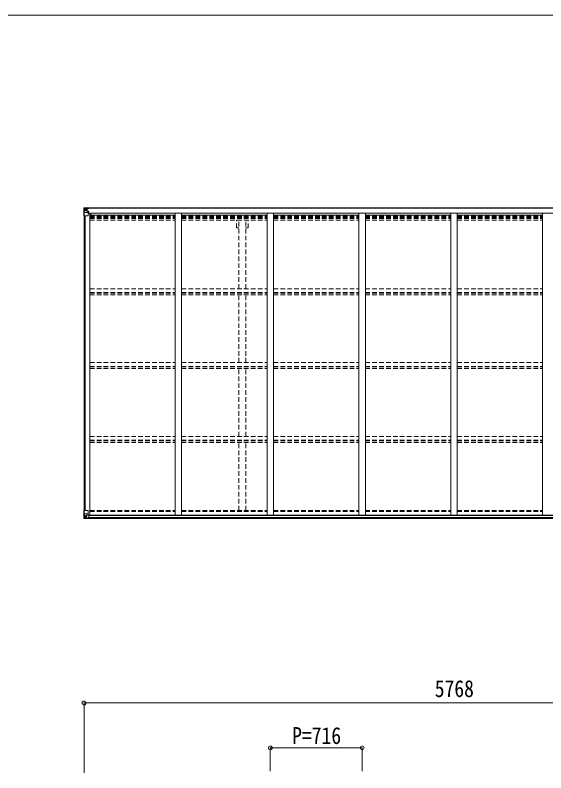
# Model space of a CAD drawing. Units: millimetres at full size, sheet at 1:30; details may follow other scales. Extents: x -8432 to 8432, y -5820 to 5820.
# Drawn here: x 89 to 4226, y -91 to 5820 of the extents above; entities that cross this region are included whole.
import ezdxf
from ezdxf.enums import TextEntityAlignment as Align

# ---------------------------------------------------------------- set-up
doc = ezdxf.new("R2010")
doc.units = ezdxf.units.MM
doc.header["$LTSCALE"] = 30
doc.header["$PDMODE"] = 32
doc.header["$PDSIZE"] = 30
doc.linetypes.add('DASHED1', pattern=[1.8, 1.2, -0.6])
for name, color, linetype, lineweight in [('0-3_ELV2', 4, 'Continuous', 9), ('0-4_TABLE1', 6, 'Continuous', 9), ('0-6_OTH_LINE', 6, 'Continuous', 9), ('F-0_240', 7, 'Continuous', 9)]:
    doc.layers.add(name, color=color, linetype=linetype, lineweight=lineweight)
doc.styles.add('ＭＳ ゴシック', font='')
doc.styles.get('ＭＳ ゴシック').set_extended_font_data('MS Gothic')

msp = doc.modelspace()

# ---------------------------------------------------------------- linework, layer by layer
at = {"layer": '0-3_ELV2'}
for p, q in [((647.77, 4315.91), (6372.77, 4315.91)), ((647.77, 4313.77), (6372.77, 4313.77)), ((671.27, 4273.79), (658.27, 4273.79)), ((671.27, 4273.79), (671.27, 1919.81)), ((671.27, 4260.11), (1337.27, 4260.11)), ((678.77, 4260.11), (678.77, 4275.63)), ((678.77, 4275.63), (6341.77, 4275.63)), ((1337.27, 4275.61), (1337.27, 1919.81)), ((1387.27, 4275.61), (1387.27, 1919.81)), ((1387.27, 4260.11), (2053.27, 4260.11)), ((2053.27, 4275.61), (2053.27, 1919.81)), ((2103.27, 4275.61), (2103.27, 1919.81)), ((2103.27, 4260.11), (2769.27, 4260.11)), ((2769.27, 4275.61), (2769.27, 1919.81)), ((2819.27, 4275.61), (2819.27, 1919.81)), ((2819.27, 4260.11), (3485.27, 4260.11)), ((3485.27, 4275.61), (3485.27, 1919.81)), ((3535.27, 4275.61), (3535.27, 1919.81)), ((3535.27, 4260.11), (4201.27, 4260.11)), ((4201.27, 4275.61), (4201.27, 1919.81)), ((626.27, 4255.14), (626.27, 1955.83)), ((635.97, 4255.14), (635.97, 1955.83)), ((651, 1919.81), (6369.53, 1919.81)), ((652.77, 1894.04), (6367.77, 1894.04)), ((662.77, 1917.55), (6357.77, 1917.55)), ((662.77, 1901.94), (6357.77, 1901.94))]:
    msp.add_line(p, q, dxfattribs=at)
at = {"layer": '0-3_ELV2', "linetype": 'DASHED1'}
for p, q in [((671.27, 4251.72), (1337.27, 4251.72)), ((671.27, 4243.52), (1337.27, 4243.52)), ((671.27, 4239.59), (1337.27, 4239.59)), ((671.27, 4234.51), (1337.27, 4234.51)), ((671.27, 4221.5), (1337.27, 4221.5)), ((1387.27, 4251.72), (2053.27, 4251.72)), ((1387.27, 4243.52), (2053.27, 4243.52)), ((1387.27, 4239.59), (2053.27, 4239.59)), ((1387.27, 4234.51), (2053.27, 4234.51)), ((1387.27, 4221.5), (2053.27, 4221.5)), ((1815.07, 4159.91), (1815.07, 4220.31)), ((1832.77, 3685.76), (1832.77, 4220.31)), ((1887.77, 3685.76), (1887.77, 4220.31)), ((1905.47, 4159.91), (1905.47, 4220.31)), ((2103.27, 4251.72), (2769.27, 4251.72)), ((2103.27, 4243.52), (2769.27, 4243.52)), ((2103.27, 4239.59), (2769.27, 4239.59)), ((2103.27, 4234.51), (2769.27, 4234.51)), ((2103.27, 4221.5), (2769.27, 4221.5)), ((2819.27, 4251.72), (3485.27, 4251.72)), ((2819.27, 4243.52), (3485.27, 4243.52)), ((2819.27, 4239.59), (3485.27, 4239.59)), ((2819.27, 4234.51), (3485.27, 4234.51)), ((2819.27, 4221.5), (3485.27, 4221.5)), ((3535.27, 4251.72), (4201.27, 4251.72)), ((3535.27, 4243.52), (4201.27, 4243.52)), ((3535.27, 4239.59), (4201.27, 4239.59)), ((3535.27, 4234.51), (4201.27, 4234.51)), ((3535.27, 4221.5), (4201.27, 4221.5)), ((1815.07, 4159.91), (1832.77, 4159.91)), ((1887.77, 4159.91), (1905.47, 4159.91)), ((671.27, 3685.76), (1337.23, 3685.76)), ((1387.27, 3685.76), (2053.23, 3685.76)), ((2103.27, 3685.76), (2769.23, 3685.76)), ((2819.27, 3685.76), (3485.23, 3685.76)), ((3535.27, 3685.76), (4201.23, 3685.76)), ((671.27, 3656.03), (1337.23, 3656.03)), ((671.27, 3651.48), (1337.23, 3651.48)), ((671.27, 3638.47), (1337.23, 3638.47)), ((1387.27, 3656.03), (2053.23, 3656.03)), ((1387.27, 3651.48), (2053.23, 3651.48)), ((1387.27, 3638.47), (2053.23, 3638.47)), ((1832.77, 3109.69), (1832.77, 3638.47)), ((1887.77, 3109.69), (1887.77, 3638.47)), ((2103.27, 3656.03), (2769.23, 3656.03)), ((2103.27, 3651.48), (2769.23, 3651.48)), ((2103.27, 3638.47), (2769.23, 3638.47)), ((2819.27, 3656.03), (3485.23, 3656.03)), ((2819.27, 3651.48), (3485.23, 3651.48)), ((2819.27, 3638.47), (3485.23, 3638.47)), ((3535.27, 3656.03), (4201.23, 3656.03)), ((3535.27, 3651.48), (4201.23, 3651.48)), ((3535.27, 3638.47), (4201.23, 3638.47)), ((671.27, 3109.69), (1337.23, 3109.69)), ((671.27, 3079.95), (1337.23, 3079.95)), ((671.27, 3075.4), (1337.23, 3075.4)), ((1387.27, 3109.69), (2053.23, 3109.69)), ((1387.27, 3079.95), (2053.23, 3079.95)), ((1387.27, 3075.4), (2053.23, 3075.4)), ((2103.27, 3109.69), (2769.23, 3109.69)), ((2103.27, 3079.95), (2769.23, 3079.95)), ((2103.27, 3075.4), (2769.23, 3075.4)), ((2819.27, 3109.69), (3485.23, 3109.69)), ((2819.27, 3079.95), (3485.23, 3079.95)), ((2819.27, 3075.4), (3485.23, 3075.4)), ((3535.27, 3109.69), (4201.23, 3109.69)), ((3535.27, 3079.95), (4201.23, 3079.95)), ((3535.27, 3075.4), (4201.23, 3075.4)), ((671.27, 3062.39), (1337.23, 3062.39)), ((1387.27, 3062.39), (2053.23, 3062.39)), ((1832.77, 2533.61), (1832.77, 3062.39)), ((1887.77, 2533.61), (1887.77, 3062.39)), ((2103.27, 3062.39), (2769.23, 3062.39)), ((2819.27, 3062.39), (3485.23, 3062.39)), ((3535.27, 3062.39), (4201.23, 3062.39)), ((671.27, 2533.61), (1337.23, 2533.61)), ((671.27, 2503.87), (1337.23, 2503.87)), ((671.27, 2499.33), (1337.23, 2499.33)), ((671.27, 2486.32), (1337.23, 2486.32)), ((1387.27, 2533.61), (2053.23, 2533.61)), ((1387.27, 2503.87), (2053.23, 2503.87)), ((1387.27, 2499.33), (2053.23, 2499.33)), ((1387.27, 2486.32), (2053.23, 2486.32)), ((1832.77, 1956.79), (1832.77, 2486.32)), ((1887.77, 1956.79), (1887.77, 2486.32)), ((2103.27, 2533.61), (2769.23, 2533.61)), ((2103.27, 2503.87), (2769.23, 2503.87)), ((2103.27, 2499.33), (2769.23, 2499.33)), ((2103.27, 2486.32), (2769.23, 2486.32)), ((2819.27, 2533.61), (3485.23, 2533.61)), ((2819.27, 2503.87), (3485.23, 2503.87)), ((2819.27, 2499.33), (3485.23, 2499.33)), ((2819.27, 2486.32), (3485.23, 2486.32)), ((3535.27, 2533.61), (4201.23, 2533.61)), ((3535.27, 2503.87), (4201.23, 2503.87)), ((3535.27, 2499.33), (4201.23, 2499.33)), ((3535.27, 2486.32), (4201.23, 2486.32)), ((671.27, 1955.98), (1337.27, 1955.98)), ((1387.27, 1955.98), (2053.27, 1955.98)), ((2103.27, 1955.98), (2769.27, 1955.98)), ((2819.27, 1955.98), (3485.27, 1955.98)), ((3535.27, 1955.98), (4201.27, 1955.98)), ((671.27, 1947.64), (1337.27, 1947.64)), ((1387.27, 1947.64), (2053.27, 1947.64)), ((2103.27, 1947.64), (2769.27, 1947.64)), ((2819.27, 1947.64), (3485.27, 1947.64)), ((3535.27, 1947.64), (4201.27, 1947.64))]:
    msp.add_line(p, q, dxfattribs=at)
at = {"layer": '0-4_TABLE1'}
for p, q in [((624.27, 4315.85), (624.27, 4255.14)), ((652.77, 4318.54), (625.2, 4316.85)), ((625.2, 4316.81), (625.2, 4316.85)), ((634.17, 4317.24), (626.25, 4316.76)), ((627.11, 4315.79), (627.11, 4315.73)), ((627.11, 4255.14), (627.11, 4315.73)), ((631.08, 4312.35), (628.34, 4316.02)), ((646.27, 4318.03), (634.27, 4317.24)), ((646.27, 4292.04), (646.27, 4318.14)), ((646.27, 4317.26), (652.77, 4317.65)), ((652.77, 4316.73), (647.77, 4316.64)), ((652.77, 4315.91), (652.77, 4318.54)), ((657.77, 4316.34), (657.77, 4315.91)), ((658.07, 4316.34), (657.77, 4316.34)), ((658.07, 4316.34), (659.76, 4315.91)), ((627.66, 4282.02), (631.8, 4294.11)), ((627.66, 4282.02), (634.27, 4281.81)), ((631.93, 4308.84), (634.27, 4308.9)), ((631.93, 4295.37), (631.93, 4308.84)), ((634.27, 4295.34), (631.93, 4295.37)), ((647.77, 4308.9), (634.27, 4308.9)), ((647.77, 4295.34), (634.27, 4295.34)), ((634.27, 4295.34), (634.27, 4295.34)), ((634.27, 4281.81), (658.27, 4281.81)), ((639.75, 4301.7), (639.75, 4300.74)), ((647.77, 4312.43), (646.27, 4312.43)), ((647.09, 4291.78), (657.44, 4290.13)), ((647.09, 4291.15), (647.09, 4291.78)), ((657.44, 4289.5), (647.09, 4291.15)), ((656.27, 4312.07), (647.77, 4312.07)), ((651.77, 4307.14), (647.77, 4307.14)), ((651.77, 4298.94), (647.77, 4298.94)), ((647.87, 4310.77), (651.77, 4310.77)), ((648.26, 4311.15), (658.27, 4311.23)), ((648.26, 4310.98), (648.26, 4311.15)), ((663.27, 4311.11), (648.26, 4310.98)), ((648.27, 4313.1), (648.27, 4311.15)), ((656.27, 4313.1), (648.27, 4313.1)), ((656.27, 4313.07), (648.27, 4313.07)), ((651.77, 4291.04), (651.77, 4311.01)), ((656.27, 4312.07), (656.27, 4313.77)), ((657.44, 4290.13), (657.44, 4289.5)), ((657.72, 4290.05), (662.77, 4290.01)), ((658.27, 4312.84), (664.27, 4312.84)), ((658.27, 4256.14), (658.27, 4289.24)), ((662.77, 4288.29), (658.27, 4288.27)), ((662.77, 4278.14), (658.27, 4278.14)), ((661.77, 4290.02), (661.77, 4288.28)), ((662.77, 4273.79), (662.77, 4290.01)), ((663.27, 4313.77), (663.27, 4312.84)), ((664.27, 4311.16), (664.27, 4313.77)), ((624.27, 4255.14), (657.27, 4255.14)), ((624.27, 1955.83), (657.27, 1955.83)), ((624.27, 1895.12), (624.27, 1955.83)), ((627.11, 1955.83), (627.11, 1895.25)), ((658.27, 1954.83), (658.27, 1921.74)), ((625.2, 1894.17), (625.2, 1894.12)), ((634.17, 1893.74), (626.25, 1894.21)), ((627.11, 1895.18), (627.11, 1895.25)), ((627.66, 1928.95), (634.27, 1929.17)), ((627.66, 1928.95), (631.8, 1916.87)), ((631.08, 1898.62), (628.34, 1894.96)), ((634.27, 1915.64), (631.93, 1915.6)), ((631.93, 1915.6), (631.93, 1902.13)), ((631.93, 1902.13), (634.27, 1902.07)), ((634.27, 1929.17), (658.27, 1929.17)), ((634.27, 1915.64), (634.27, 1915.63)), ((646.27, 1915.63), (634.27, 1915.63)), ((634.27, 1902.08), (646.27, 1902.08)), ((646.27, 1892.95), (634.27, 1893.73)), ((638.79, 1909.27), (638.79, 1910.23)), ((646.27, 1919.62), (652.77, 1919.62)), ((646.27, 1919.62), (646.27, 1892.83)), ((657.44, 1921.48), (647.09, 1919.82)), ((647.09, 1919.82), (647.09, 1919.62)), ((649.79, 1919.62), (657.44, 1920.84)), ((652.77, 1919.62), (661.77, 1919.59)), ((652.77, 1892.44), (652.77, 1898.38)), ((661.77, 1897.81), (652.77, 1897.75)), ((657.44, 1920.84), (657.44, 1921.48)), ((662.77, 1918.68), (662.77, 1898.52))]:
    msp.add_line(p, q, dxfattribs=at)
for points in [[(652.77, 4317.14), (647.77, 4317.14), (647.77, 4291.68)], [(637.83, 4302.66), (636.87, 4302.66), (636.87, 4303.62), (637.83, 4303.62)], [(638.79, 4304.58), (638.79, 4305.54), (639.75, 4305.54), (639.75, 4304.58)], [(639.75, 4300.74), (638.79, 4300.74), (638.79, 4301.7)], [(640.71, 4303.62), (641.67, 4303.62), (641.67, 4302.66), (640.71, 4302.66)], [(658.27, 4312.84), (658.27, 4311.22), (664.27, 4311.27)], [(625.2, 1894.12), (634.27, 1893.57), (652.77, 1892.44)], [(637.83, 1907.35), (636.87, 1907.35), (636.87, 1908.31), (637.83, 1908.31)], [(638.79, 1910.23), (639.75, 1910.23), (639.75, 1909.27)], [(639.75, 1906.39), (639.75, 1905.43), (638.79, 1905.43), (638.79, 1906.39)], [(640.71, 1908.31), (641.67, 1908.31), (641.67, 1907.35), (640.71, 1907.35)], [(662.77, 1898.52), (662.75, 1898.42), (652.77, 1898.38)]]:
    msp.add_lwpolyline(points, dxfattribs=at)
for centre in [(639.27, 4303.14), (639.27, 1907.83)]:
    msp.add_circle(centre, 5.3, dxfattribs=at)
for centre, radius, start, end in [((625.26, 4315.85), 0.999, 93.4424, 179.95083), ((625.26, 4315.81), 0.999, 93.4424, 179.95083), ((625.27, 4315.85), 1, 93.50017, 180.00079), ((626.42, 4329.46), 12.7, 269.24466, 275.10311), ((628.39, 4315.85), 1.28, 131.17831, 182.45895), ((637.83, 4304.58), 0.96, 270, 0), ((637.83, 4301.7), 0.96, 0, 90), ((640.71, 4304.58), 0.96, 180, 270), ((640.71, 4301.7), 0.96, 90, 180), ((647.2, 4292.72), 0.937, 182.32209, 263.26766), ((647.2, 4292.08), 0.937, 182.32209, 263.26766), ((648.27, 4313.6), 0.5, 179.99802, 269.99691), ((648.27, 4313.57), 0.5, 180.00109, 270.00109), ((648.27, 4310.64), 0.5, 90.52895, 180.04464), ((648.28, 4310.47), 0.513, 91.88028, 181.04707), ((657.27, 4256.14), 1, 270, 0), ((657.33, 4289.2), 0.937, 2.32209, 83.26766), ((657.33, 4288.57), 0.937, 2.32209, 83.26766), ((663.4, 4318.8), 7.69, 268.96999, 276.43426), ((657.27, 1954.83), 1, 0, 90), ((625.26, 1895.16), 0.999, 180.04917, 266.5576), ((625.26, 1895.13), 0.999, 180.04917, 266.5576), ((625.27, 1895.12), 1, 179.99921, 266.49983), ((626.42, 1881.52), 12.7, 84.89689, 90.75534), ((628.39, 1895.13), 1.28, 177.54105, 228.82169), ((637.83, 1909.27), 0.96, 270, 0), ((637.83, 1906.39), 0.96, 0, 90), ((640.71, 1909.27), 0.96, 180, 270), ((640.71, 1906.39), 0.96, 90, 180), ((647.2, 1918.89), 0.937, 96.73234, 129.06602), ((657.33, 1922.41), 0.937, 276.73234, 357.67791), ((657.33, 1921.77), 0.937, 276.73234, 357.67791)]:
    msp.add_arc(centre, radius, start, end, dxfattribs=at)
for centre, major_axis, ratio, start_param, end_param in [((826.2, 4329.16), (201, 12.36), 0.060933, 3.1373463, 3.1378449), ((627.2, 4316.93), (2, 0.12), 0.060933, 3.1378449, 4.2119296), ((627.4, 4313.83), (-0.02, 3), 0.466854, 5.5234897, 6.1575023), ((628.38, 4284.37), (0.85, 2.32), 0.403757, 2.3087461, 3.2744049), ((629.06, 4308.76), (0.03, 5), 0.573921, 4.7320603, 5.5159136), ((630.53, 4295.39), (0, 3), 0.468246, 4.2703918, 4.7058971), ((552.52, 4308.9), (81.75, 0), 0.061163, 0, 0.0007725), ((627.2, 1894.04), (2, -0.12), 0.060933, 2.0712557, 3.1453404), ((826.2, 1881.81), (201, -12.36), 0.060933, 3.1453404, 3.145839), ((628.38, 1926.61), (0.85, -2.32), 0.403757, 3.0087805, 3.9744392), ((627.4, 1897.14), (-0.02, -3), 0.466854, 0.125683, 0.7596956), ((629.06, 1902.21), (0.03, -5), 0.573921, 0.7672717, 1.551125), ((630.53, 1915.58), (0, -3), 0.468246, 1.5772882, 2.0127935), ((552.52, 1902.08), (81.75, 0), 0.061163, 6.2824128, 6.2831853), ((661.77, 1918.68), (1, -0.021), 0.906239, 0.0187047, 1.589501), ((661.77, 1898.52), (1, 0.012), 0.707053, 4.7036637, 6.124411)]:
    msp.add_ellipse(centre, major_axis=major_axis, ratio=ratio, start_param=start_param, end_param=end_param, dxfattribs=at)
at = {"layer": '0-6_OTH_LINE'}
for p, q in [((626.27, 454.86), (626.27, -90.55)), ((626.27, 454.86), (6394.27, 454.86)), ((2078.27, 104.86), (2078.27, -77.59)), ((2078.27, 104.86), (2794.27, 104.86)), ((2794.27, 104.86), (2794.27, -77.59))]:
    msp.add_line(p, q, dxfattribs=at)
for p in [(626.27, 454.86), (2078.27, 104.86), (2794.27, 104.86)]:
    msp.add_point(p, dxfattribs=at)
at = {"layer": 'F-0_240', "color": 5}
msp.add_line((-8432.06, 5820), (8007.94, 5820), dxfattribs=at)

# ---------------------------------------------------------------- texts
at = {"layer": '0-6_OTH_LINE', "color": 7, "style": 'ＭＳ ゴシック', "width": 0.85}
for s, p in [('5768', (3360.27, 460.86)), ('P=716', (2248.77, 94.86))]:
    msp.add_text(s, height=132, dxfattribs=at).set_placement(p, align=Align.BOTTOM_LEFT)

doc.saveas('drawing.dxf')
